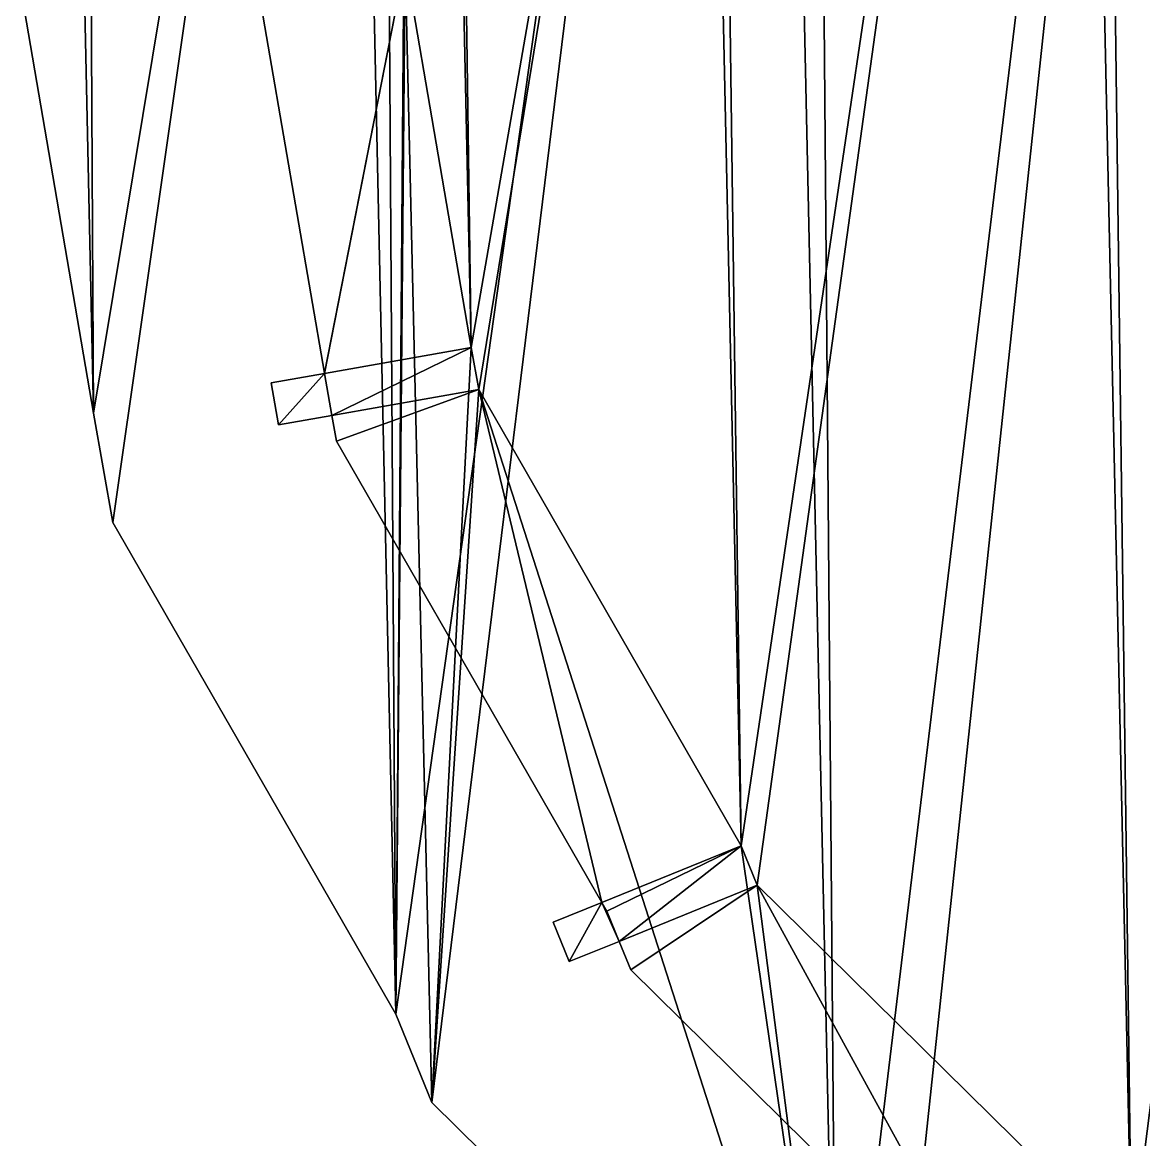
# Model space of a CAD drawing. Extents: x -282 to 16, y -6 to 46.
# Drawn here: x -14.036 to -11.403, y 1.774 to 4.397 of the extents above; entities that cross this region are included whole.
import ezdxf

# ---------------------------------------------------------------- set-up
doc = ezdxf.new("R2010")
doc.units = 0

msp = doc.modelspace()

# ---------------------------------------------------------------- linework, layer by layer
for points in [[(-12.1872, 8.4503, 11.1482), (-12.124, 0.9232, 11.1482), (-11.12, 9.2525, 11.1482)], [(-11.12, 9.2525, 11.1482), (-12.124, 0.9232, 11.1482), (-12.1872, 8.4503, 11.1482)], [(-11.12, 9.2525, 11.1482), (-12.124, 0.9232, 11.1482), (-12.0209, 0.7741, 11.1482)], [(-12.0209, 0.7741, 11.1482), (-12.124, 0.9232, 11.1482), (-11.12, 9.2525, 11.1482)], [(-11.12, 9.2525, 11.1482), (-12.0209, 0.7741, 11.1482), (-10.92, 0.0188, 11.1482)], [(-10.92, 0.0188, 11.1482), (-12.0209, 0.7741, 11.1482), (-11.12, 9.2525, 11.1482)], [(-10.5322, 8.5685, 10.9382), (-11.4318, 1.5046, 10.9382), (-11.5137, 7.8306, 10.9382)], [(-11.5137, 7.8306, -0.0618), (-11.4318, 1.5046, -0.0618), (-10.5322, 8.5685, -0.0618)], [(-10.5322, 8.5685, -0.0618), (-11.4318, 1.5046, -0.0618), (-11.5137, 7.8306, -0.0618)], [(-11.375, 1.4224, 10.9382), (-11.4318, 1.5046, 10.9382), (-10.5322, 8.5685, 10.9382)], [(-10.5322, 8.5685, -0.0618), (-11.4318, 1.5046, -0.0618), (-11.375, 1.4224, -0.0618)], [(-11.375, 1.4224, -0.0618), (-11.4318, 1.5046, -0.0618), (-10.5322, 8.5685, -0.0618)], [(-12.2837, 8.2968, 11.1482), (-12.124, 0.9232, 11.1482), (-12.1872, 8.4503, 11.1482)], [(-12.1872, 8.4503, 11.1482), (-12.124, 0.9232, 11.1482), (-12.2837, 8.2968, 11.1482)], [(-13.1926, 7.3192, 11.1482), (-13.1587, 2.0682, 11.1482), (-12.2837, 8.2968, 11.1482)], [(-12.2837, 8.2968, 11.1482), (-13.1587, 2.0682, 11.1482), (-13.1926, 7.3192, 11.1482)], [(-12.2837, 8.2968, 11.1482), (-13.1587, 2.0682, 11.1482), (-13.0744, 1.8606, 11.1482)], [(-13.0744, 1.8606, 11.1482), (-13.1587, 2.0682, 11.1482), (-12.2837, 8.2968, 11.1482)], [(-12.2837, 8.2968, 11.1482), (-13.0744, 1.8606, 11.1482), (-12.124, 0.9232, 11.1482)], [(-12.124, 0.9232, 11.1482), (-13.0744, 1.8606, 11.1482), (-12.2837, 8.2968, 11.1482)], [(-11.5137, 7.8306, 10.9382), (-11.4318, 1.5046, 10.9382), (-11.567, 7.746, 10.9382)], [(-11.567, 7.746, -0.0618), (-11.4318, 1.5046, -0.0618), (-11.5137, 7.8306, -0.0618)], [(-11.5137, 7.8306, -0.0618), (-11.4318, 1.5046, -0.0618), (-11.567, 7.746, -0.0618)], [(-11.567, 7.746, 10.9382), (-12.3479, 2.4637, 10.9382), (-12.4071, 6.8423, 10.9382)], [(-12.4071, 6.8423, -0.0618), (-12.3479, 2.4637, -0.0618), (-11.567, 7.746, -0.0618)], [(-11.567, 7.746, -0.0618), (-12.3479, 2.4637, -0.0618), (-12.4071, 6.8423, -0.0618)], [(-12.3103, 2.371, 10.9382), (-12.3479, 2.4637, 10.9382), (-11.567, 7.746, 10.9382)], [(-11.567, 7.746, -0.0618), (-12.3479, 2.4637, -0.0618), (-12.3103, 2.371, -0.0618)], [(-12.3103, 2.371, -0.0618), (-12.3479, 2.4637, -0.0618), (-11.567, 7.746, -0.0618)], [(-11.4318, 1.5046, 10.9382), (-12.3103, 2.371, 10.9382), (-11.567, 7.746, 10.9382)], [(-11.567, 7.746, -0.0618), (-12.3103, 2.371, -0.0618), (-11.4318, 1.5046, -0.0618)], [(-11.4318, 1.5046, -0.0618), (-12.3103, 2.371, -0.0618), (-11.567, 7.746, -0.0618)], [(-13.2678, 7.1082, 11.1482), (-13.1587, 2.0682, 11.1482), (-13.1926, 7.3192, 11.1482)], [(-13.1926, 7.3192, 11.1482), (-13.1587, 2.0682, 11.1482), (-13.2678, 7.1082, 11.1482)], [(-13.1926, 7.3192, 10.9482), (-13.2678, 7.1082, 10.9482), (-13.1587, 2.0682, 10.9482)], [(-13.1394, 4.6398, 10.9482), (-13.1926, 7.3192, 10.9482), (-13.1587, 2.0682, 10.9482)], [(-13.8818, 5.9253, 11.1482), (-13.8684, 3.4795, 11.1482), (-13.2678, 7.1082, 11.1482)], [(-13.2678, 7.1082, 11.1482), (-13.8684, 3.4795, 11.1482), (-13.8818, 5.9253, 11.1482)], [(-13.2678, 7.1082, 10.9482), (-13.8818, 5.9253, 10.9482), (-13.8684, 3.4795, 10.9482)], [(-13.2678, 7.1082, 11.1482), (-13.8684, 3.4795, 11.1482), (-13.8233, 3.2234, 11.1482)], [(-13.8233, 3.2234, 11.1482), (-13.8684, 3.4795, 11.1482), (-13.2678, 7.1082, 11.1482)], [(-13.8233, 3.2234, 10.9482), (-13.2678, 7.1082, 10.9482), (-13.8684, 3.4795, 10.9482)], [(-13.2678, 7.1082, 11.1482), (-13.8233, 3.2234, 11.1482), (-13.1587, 2.0682, 11.1482)], [(-13.1587, 2.0682, 11.1482), (-13.8233, 3.2234, 11.1482), (-13.2678, 7.1082, 11.1482)], [(-13.1587, 2.0682, 10.9482), (-13.2678, 7.1082, 10.9482), (-13.8233, 3.2234, 10.9482)], [(-12.4071, 6.8423, 10.9382), (-12.3479, 2.4637, 10.9382), (-12.4407, 6.7481, 10.9382)], [(-12.4407, 6.7481, -0.0618), (-12.3479, 2.4637, -0.0618), (-12.4071, 6.8423, -0.0618)], [(-12.4071, 6.8423, -0.0618), (-12.3479, 2.4637, -0.0618), (-12.4407, 6.7481, -0.0618)], [(-12.4407, 6.7481, 10.9382), (-12.9817, 3.6337, 10.9382), (-13.0102, 5.651, 10.9382)], [(-13.0102, 5.651, -0.0618), (-12.9817, 3.6337, -0.0618), (-12.4407, 6.7481, -0.0618)], [(-12.4407, 6.7481, -0.0618), (-12.9817, 3.6337, -0.0618), (-13.0102, 5.651, -0.0618)], [(-12.9644, 3.5352, 10.9382), (-12.9817, 3.6337, 10.9382), (-12.4407, 6.7481, 10.9382)], [(-12.4407, 6.7481, -0.0618), (-12.9817, 3.6337, -0.0618), (-12.9644, 3.5352, -0.0618)], [(-12.9644, 3.5352, -0.0618), (-12.9817, 3.6337, -0.0618), (-12.4407, 6.7481, -0.0618)], [(-12.3479, 2.4637, 10.9382), (-12.9644, 3.5352, 10.9382), (-12.4407, 6.7481, 10.9382)], [(-12.4407, 6.7481, -0.0618), (-12.9644, 3.5352, -0.0618), (-12.3479, 2.4637, -0.0618)], [(-12.3479, 2.4637, -0.0618), (-12.9644, 3.5352, -0.0618), (-12.4407, 6.7481, -0.0618)], [(-13.9158, 5.6674, 11.1482), (-13.8684, 3.4795, 11.1482), (-13.8818, 5.9253, 11.1482)], [(-13.8818, 5.9253, 11.1482), (-13.8684, 3.4795, 11.1482), (-13.9158, 5.6674, 11.1482)], [(-13.8818, 5.9253, 10.9482), (-13.9158, 5.6674, 10.9482), (-13.8684, 3.4795, 10.9482)], [(-13.9158, 5.6674, 11.1482), (-14.0356, 4.4535, 11.1482), (-13.8684, 3.4795, 11.1482)], [(-13.8684, 3.4795, 11.1482), (-14.0356, 4.4535, 11.1482), (-13.9158, 5.6674, 11.1482)], [(-13.8684, 3.4795, 10.9482), (-13.9158, 5.6674, 10.9482), (-14.0356, 4.4535, 10.9482)], [(-13.0102, 5.651, 10.9382), (-12.9817, 3.6337, 10.9382), (-13.0233, 5.5518, 10.9382)], [(-13.0233, 5.5518, -0.0618), (-12.9817, 3.6337, -0.0618), (-13.0102, 5.651, -0.0618)], [(-13.0102, 5.651, -0.0618), (-12.9817, 3.6337, -0.0618), (-13.0233, 5.5518, -0.0618)], [(-12.9817, 3.6337, 10.9382), (-13.1372, 4.5398, 10.9382), (-13.0233, 5.5518, 10.9382)], [(-13.0233, 5.5518, -0.0618), (-13.1372, 4.5398, -0.0618), (-12.9817, 3.6337, -0.0618)], [(-12.9817, 3.6337, -0.0618), (-13.1372, 4.5398, -0.0618), (-13.0233, 5.5518, -0.0618)], [(-13.1394, 4.6398, 10.9482), (-13.1587, 2.0682, 10.9482), (-13.1372, 4.5398, 10.9482)], [(-13.4866, 4.5062, -0.0618), (-13.1372, 4.5398, -0.0618), (-13.3266, 3.5737, -0.0618)], [(-13.3266, 3.5737, -0.0618), (-13.1372, 4.5398, -0.0618), (-13.4866, 4.5062, -0.0618)], [(-13.1372, 4.5398, 10.9382), (-13.4866, 4.5062, 10.9382), (-13.3266, 3.5737, 10.9382)], [(-13.3266, 3.5737, 10.9382), (-13.4866, 4.5062, 10.9382), (-13.1372, 4.5398, 10.9382)], [(-13.3266, 3.5737, -0.0618), (-13.1372, 4.5398, -0.0618), (-13.3264, 3.573, -0.0618)], [(-13.3264, 3.573, -0.0618), (-13.1372, 4.5398, -0.0618), (-13.3266, 3.5737, -0.0618)], [(-13.1372, 4.5398, 10.9382), (-13.3266, 3.5737, 10.9382), (-13.3264, 3.573, 10.9382)], [(-13.3264, 3.573, 10.9382), (-13.3266, 3.5737, 10.9382), (-13.1372, 4.5398, 10.9382)], [(-13.3264, 3.573, -0.0618), (-13.1372, 4.5398, -0.0618), (-12.9817, 3.6337, -0.0618)], [(-12.9817, 3.6337, -0.0618), (-13.1372, 4.5398, -0.0618), (-13.3264, 3.573, -0.0618)], [(-13.1372, 4.5398, 10.9382), (-13.3264, 3.573, 10.9382), (-12.9817, 3.6337, 10.9382)], [(-12.9817, 3.6337, 10.9382), (-13.3264, 3.573, 10.9382), (-13.1372, 4.5398, 10.9382)], [(-13.0744, 1.8606, 10.9482), (-13.1372, 4.5398, 10.9482), (-13.1587, 2.0682, 10.9482)], [(-13.1372, 4.5398, -0.0618), (-12.9817, 3.6337, 10.9382), (-12.9817, 3.6337, -0.0618)], [(-12.9817, 3.6337, 10.9382), (-13.1372, 4.5398, -0.0618), (-13.1372, 4.5398, 10.9382)], [(-13.1372, 4.5398, 10.9382), (-13.1372, 4.5398, -0.0618), (-12.9817, 3.6337, 10.9382)], [(-12.9817, 3.6337, -0.0618), (-12.9817, 3.6337, 10.9382), (-13.1372, 4.5398, -0.0618)], [(-12.9817, 3.6337, 10.9482), (-13.1372, 4.5398, 10.9482), (-13.0744, 1.8606, 10.9482)], [(-13.1372, 4.5398, 10.9382), (-13.1372, 4.5398, 10.9482), (-12.9817, 3.6337, 10.9382)], [(-12.9817, 3.6337, 10.9482), (-12.9817, 3.6337, 10.9382), (-13.1372, 4.5398, 10.9482)], [(-13.1372, 4.5398, 11.1482), (-12.9817, 3.6337, 11.1482), (-13.1372, 4.5398, 10.9482)], [(-12.9817, 3.6337, 10.9482), (-13.1372, 4.5398, 10.9482), (-12.9817, 3.6337, 11.1482)], [(-13.3266, 3.5737, 10.9382), (-13.4866, 4.5062, -0.0618), (-13.3266, 3.5737, -0.0618)], [(-13.4866, 4.5062, -0.0618), (-13.3266, 3.5737, 10.9382), (-13.4866, 4.5062, 10.9382)], [(-13.4866, 4.5062, 10.9382), (-13.3266, 3.5737, 10.9382), (-13.4866, 4.5062, -0.0618)], [(-13.3266, 3.5737, -0.0618), (-13.4866, 4.5062, -0.0618), (-13.3266, 3.5737, 10.9382)], [(-14.0356, 4.4535, 11.1482), (-13.8684, 3.4795, 11.1482), (-14.0356, 4.4535, 10.9482)], [(-13.8684, 3.4795, 10.9482), (-14.0356, 4.4535, 10.9482), (-13.8684, 3.4795, 11.1482)], [(-13.3264, 3.573, -0.0618), (-12.9817, 3.6337, 10.9382), (-12.9817, 3.6337, -0.0618)], [(-12.9817, 3.6337, 10.9382), (-13.3264, 3.573, -0.0618), (-13.3264, 3.573, 10.9382)], [(-13.3264, 3.573, 10.9382), (-13.3264, 3.573, -0.0618), (-12.9817, 3.6337, 10.9382)], [(-12.9817, 3.6337, -0.0618), (-12.9817, 3.6337, 10.9382), (-13.3264, 3.573, -0.0618)], [(-12.9817, 3.6337, -0.0618), (-13.3091, 3.4745, -0.0618), (-13.3264, 3.573, -0.0618)], [(-13.3264, 3.573, 10.9382), (-13.3091, 3.4745, 10.9382), (-12.9817, 3.6337, 10.9382)], [(-13.3264, 3.573, -0.0618), (-13.3091, 3.4745, -0.0618), (-12.9817, 3.6337, -0.0618)], [(-12.9817, 3.6337, 10.9382), (-13.3091, 3.4745, 10.9382), (-13.3264, 3.573, 10.9382)], [(-13.3091, 3.4745, -0.0618), (-12.9817, 3.6337, -0.0618), (-12.9644, 3.5352, -0.0618)], [(-12.9817, 3.6337, 10.9382), (-13.3091, 3.4745, 10.9382), (-12.9644, 3.5352, 10.9382)], [(-12.9644, 3.5352, -0.0618), (-12.9817, 3.6337, -0.0618), (-13.3091, 3.4745, -0.0618)], [(-12.9644, 3.5352, 10.9382), (-13.3091, 3.4745, 10.9382), (-12.9817, 3.6337, 10.9382)], [(-12.9644, 3.5352, 10.9482), (-12.9817, 3.6337, 10.9482), (-13.0744, 1.8606, 10.9482)], [(-12.9817, 3.6337, 10.9382), (-12.9817, 3.6337, 10.9482), (-12.9644, 3.5352, 10.9382)], [(-12.9644, 3.5352, 10.9482), (-12.9644, 3.5352, 10.9382), (-12.9817, 3.6337, 10.9482)], [(-12.9817, 3.6337, 11.1482), (-12.9644, 3.5352, 11.1482), (-12.9817, 3.6337, 10.9482)], [(-12.9644, 3.5352, 10.9482), (-12.9817, 3.6337, 10.9482), (-12.9644, 3.5352, 11.1482)], [(-12.9817, 3.6337, -0.0618), (-12.9644, 3.5352, 10.9382), (-12.9644, 3.5352, -0.0618)], [(-12.9644, 3.5352, 10.9382), (-12.9817, 3.6337, -0.0618), (-12.9817, 3.6337, 10.9382)], [(-12.9817, 3.6337, 10.9382), (-12.9817, 3.6337, -0.0618), (-12.9644, 3.5352, 10.9382)], [(-12.9644, 3.5352, -0.0618), (-12.9644, 3.5352, 10.9382), (-12.9817, 3.6337, -0.0618)], [(-13.3264, 3.573, -0.0618), (-13.4342, 3.4524, -0.0618), (-13.4516, 3.5509, -0.0618)], [(-13.4516, 3.5509, 10.9382), (-13.3264, 3.573, -0.0618), (-13.4516, 3.5509, -0.0618)], [(-13.3264, 3.573, -0.0618), (-13.4516, 3.5509, 10.9382), (-13.3264, 3.573, 10.9382)], [(-13.4342, 3.4524, 10.9382), (-13.3264, 3.573, 10.9382), (-13.4516, 3.5509, 10.9382)], [(-13.4516, 3.5509, -0.0618), (-13.4342, 3.4524, -0.0618), (-13.3264, 3.573, -0.0618)], [(-13.3264, 3.573, 10.9382), (-13.4516, 3.5509, 10.9382), (-13.3264, 3.573, -0.0618)], [(-13.4516, 3.5509, -0.0618), (-13.3264, 3.573, -0.0618), (-13.4516, 3.5509, 10.9382)], [(-13.4516, 3.5509, 10.9382), (-13.3264, 3.573, 10.9382), (-13.4342, 3.4524, 10.9382)], [(-13.4342, 3.4524, -0.0618), (-13.3264, 3.573, -0.0618), (-13.3091, 3.4745, -0.0618)], [(-13.3264, 3.573, 10.9382), (-13.4342, 3.4524, 10.9382), (-13.3091, 3.4745, 10.9382)], [(-13.3091, 3.4745, -0.0618), (-13.3264, 3.573, -0.0618), (-13.4342, 3.4524, -0.0618)], [(-13.3091, 3.4745, 10.9382), (-13.4342, 3.4524, 10.9382), (-13.3264, 3.573, 10.9382)], [(-13.3264, 3.573, 10.9382), (-13.3266, 3.5737, -0.0618), (-13.3264, 3.573, -0.0618)], [(-13.3266, 3.5737, -0.0618), (-13.3264, 3.573, 10.9382), (-13.3266, 3.5737, 10.9382)], [(-13.3266, 3.5737, 10.9382), (-13.3264, 3.573, 10.9382), (-13.3266, 3.5737, -0.0618)], [(-13.3264, 3.573, -0.0618), (-13.3266, 3.5737, -0.0618), (-13.3264, 3.573, 10.9382)], [(-13.4516, 3.5509, 10.9382), (-13.4342, 3.4524, -0.0618), (-13.4342, 3.4524, 10.9382)], [(-13.4342, 3.4524, -0.0618), (-13.4516, 3.5509, 10.9382), (-13.4516, 3.5509, -0.0618)], [(-13.4516, 3.5509, -0.0618), (-13.4516, 3.5509, 10.9382), (-13.4342, 3.4524, -0.0618)], [(-13.4342, 3.4524, 10.9382), (-13.4342, 3.4524, -0.0618), (-13.4516, 3.5509, 10.9382)], [(-13.2984, 3.4139, 10.9382), (-12.9644, 3.5352, 10.9382), (-13.3091, 3.4745, 10.9382)], [(-13.3091, 3.4745, 10.9382), (-12.9644, 3.5352, 10.9382), (-13.2984, 3.4139, 10.9382)], [(-12.9644, 3.5352, 10.9382), (-13.3091, 3.4745, -0.0618), (-12.9644, 3.5352, -0.0618)], [(-13.3091, 3.4745, -0.0618), (-12.9644, 3.5352, 10.9382), (-13.3091, 3.4745, 10.9382)], [(-13.3091, 3.4745, 10.9382), (-12.9644, 3.5352, 10.9382), (-13.3091, 3.4745, -0.0618)], [(-12.9644, 3.5352, -0.0618), (-13.3091, 3.4745, -0.0618), (-12.9644, 3.5352, 10.9382)], [(-12.9644, 3.5352, -0.0618), (-13.2984, 3.4139, -0.0618), (-13.3091, 3.4745, -0.0618)], [(-13.3091, 3.4745, -0.0618), (-13.2984, 3.4139, -0.0618), (-12.9644, 3.5352, -0.0618)], [(-12.9644, 3.5352, 10.9382), (-13.2984, 3.4139, 10.9382), (-12.6752, 2.3308, 10.9382)], [(-12.6752, 2.3308, 10.9382), (-13.2984, 3.4139, 10.9382), (-12.9644, 3.5352, 10.9382)], [(-13.2984, 3.4139, -0.0618), (-12.9644, 3.5352, -0.0618), (-12.6752, 2.3308, -0.0618)], [(-12.6752, 2.3308, -0.0618), (-12.9644, 3.5352, -0.0618), (-13.2984, 3.4139, -0.0618)], [(-12.124, 0.9232, 10.9482), (-12.9644, 3.5352, 10.9482), (-13.0744, 1.8606, 10.9482)], [(-12.9644, 3.5352, 10.9382), (-12.6752, 2.3308, 10.9382), (-12.3479, 2.4637, 10.9382)], [(-12.3479, 2.4637, 10.9382), (-12.6752, 2.3308, 10.9382), (-12.9644, 3.5352, 10.9382)], [(-12.9644, 3.5352, -0.0618), (-12.3479, 2.4637, 10.9382), (-12.3479, 2.4637, -0.0618)], [(-12.3479, 2.4637, 10.9382), (-12.9644, 3.5352, -0.0618), (-12.9644, 3.5352, 10.9382)], [(-12.9644, 3.5352, 10.9382), (-12.9644, 3.5352, -0.0618), (-12.3479, 2.4637, 10.9382)], [(-12.3479, 2.4637, -0.0618), (-12.3479, 2.4637, 10.9382), (-12.9644, 3.5352, -0.0618)], [(-12.6752, 2.3308, -0.0618), (-12.9644, 3.5352, -0.0618), (-12.3479, 2.4637, -0.0618)], [(-12.3479, 2.4637, -0.0618), (-12.9644, 3.5352, -0.0618), (-12.6752, 2.3308, -0.0618)], [(-12.3479, 2.4637, 10.9482), (-12.9644, 3.5352, 10.9482), (-12.124, 0.9232, 10.9482)], [(-12.9644, 3.5352, 10.9382), (-12.9644, 3.5352, 10.9482), (-12.3479, 2.4637, 10.9382)], [(-12.3479, 2.4637, 10.9482), (-12.3479, 2.4637, 10.9382), (-12.9644, 3.5352, 10.9482)], [(-12.9644, 3.5352, 11.1482), (-12.3479, 2.4637, 11.1482), (-12.9644, 3.5352, 10.9482)], [(-12.3479, 2.4637, 10.9482), (-12.9644, 3.5352, 10.9482), (-12.3479, 2.4637, 11.1482)], [(-13.8684, 3.4795, 11.1482), (-13.8233, 3.2234, 11.1482), (-13.8684, 3.4795, 10.9482)], [(-13.8233, 3.2234, 10.9482), (-13.8684, 3.4795, 10.9482), (-13.8233, 3.2234, 11.1482)], [(-13.3091, 3.4745, -0.0618), (-13.4342, 3.4524, 10.9382), (-13.4342, 3.4524, -0.0618)], [(-13.4342, 3.4524, 10.9382), (-13.3091, 3.4745, -0.0618), (-13.3091, 3.4745, 10.9382)], [(-13.3091, 3.4745, 10.9382), (-13.3091, 3.4745, -0.0618), (-13.4342, 3.4524, 10.9382)], [(-13.4342, 3.4524, -0.0618), (-13.4342, 3.4524, 10.9382), (-13.3091, 3.4745, -0.0618)], [(-13.3091, 3.4745, 10.9382), (-13.2984, 3.4139, -0.0618), (-13.2984, 3.4139, 10.9382)], [(-13.2984, 3.4139, -0.0618), (-13.3091, 3.4745, 10.9382), (-13.3091, 3.4745, -0.0618)], [(-13.3091, 3.4745, -0.0618), (-13.3091, 3.4745, 10.9382), (-13.2984, 3.4139, -0.0618)], [(-13.2984, 3.4139, 10.9382), (-13.2984, 3.4139, -0.0618), (-13.3091, 3.4745, 10.9382)], [(-13.2984, 3.4139, 10.9382), (-12.6752, 2.3308, -0.0618), (-12.6752, 2.3308, 10.9382)], [(-12.6752, 2.3308, -0.0618), (-13.2984, 3.4139, 10.9382), (-13.2984, 3.4139, -0.0618)], [(-13.2984, 3.4139, -0.0618), (-13.2984, 3.4139, 10.9382), (-12.6752, 2.3308, -0.0618)], [(-12.6752, 2.3308, 10.9382), (-12.6752, 2.3308, -0.0618), (-13.2984, 3.4139, 10.9382)], [(-13.8233, 3.2234, 11.1482), (-13.1587, 2.0682, 11.1482), (-13.8233, 3.2234, 10.9482)], [(-13.1587, 2.0682, 10.9482), (-13.8233, 3.2234, 10.9482), (-13.1587, 2.0682, 11.1482)], [(-12.6752, 2.3308, -0.0618), (-12.3479, 2.4637, 10.9382), (-12.3479, 2.4637, -0.0618)], [(-12.3479, 2.4637, 10.9382), (-12.6752, 2.3308, -0.0618), (-12.6752, 2.3308, 10.9382)], [(-12.6752, 2.3308, 10.9382), (-12.6752, 2.3308, -0.0618), (-12.3479, 2.4637, 10.9382)], [(-12.3479, 2.4637, -0.0618), (-12.3479, 2.4637, 10.9382), (-12.6752, 2.3308, -0.0618)], [(-12.3479, 2.4637, -0.0618), (-12.6632, 2.3099, -0.0618), (-12.6752, 2.3308, -0.0618)], [(-12.6752, 2.3308, 10.9382), (-12.6346, 2.2394, 10.9382), (-12.3479, 2.4637, 10.9382)], [(-12.6752, 2.3308, -0.0618), (-12.6632, 2.3099, -0.0618), (-12.3479, 2.4637, -0.0618)], [(-12.3479, 2.4637, 10.9382), (-12.6346, 2.2394, 10.9382), (-12.6752, 2.3308, 10.9382)], [(-12.6632, 2.3099, -0.0618), (-12.3479, 2.4637, -0.0618), (-12.6346, 2.2394, -0.0618)], [(-12.6346, 2.2394, -0.0618), (-12.3479, 2.4637, -0.0618), (-12.6632, 2.3099, -0.0618)], [(-12.6346, 2.2394, -0.0618), (-12.3479, 2.4637, -0.0618), (-12.3103, 2.371, -0.0618)], [(-12.3479, 2.4637, 10.9382), (-12.6346, 2.2394, 10.9382), (-12.3103, 2.371, 10.9382)], [(-12.3103, 2.371, -0.0618), (-12.3479, 2.4637, -0.0618), (-12.6346, 2.2394, -0.0618)], [(-12.3103, 2.371, 10.9382), (-12.6346, 2.2394, 10.9382), (-12.3479, 2.4637, 10.9382)], [(-12.3103, 2.371, 10.9482), (-12.3479, 2.4637, 10.9482), (-12.124, 0.9232, 10.9482)], [(-12.3479, 2.4637, 10.9382), (-12.3479, 2.4637, 10.9482), (-12.3103, 2.371, 10.9382)], [(-12.3103, 2.371, 10.9482), (-12.3103, 2.371, 10.9382), (-12.3479, 2.4637, 10.9482)], [(-12.3479, 2.4637, 11.1482), (-12.3103, 2.371, 11.1482), (-12.3479, 2.4637, 10.9482)], [(-12.3103, 2.371, 10.9482), (-12.3479, 2.4637, 10.9482), (-12.3103, 2.371, 11.1482)], [(-12.3479, 2.4637, -0.0618), (-12.3103, 2.371, 10.9382), (-12.3103, 2.371, -0.0618)], [(-12.3103, 2.371, 10.9382), (-12.3479, 2.4637, -0.0618), (-12.3479, 2.4637, 10.9382)], [(-12.3479, 2.4637, 10.9382), (-12.3479, 2.4637, -0.0618), (-12.3103, 2.371, 10.9382)], [(-12.3103, 2.371, -0.0618), (-12.3103, 2.371, 10.9382), (-12.3479, 2.4637, -0.0618)], [(-12.3103, 2.371, -0.0618), (-12.6074, 2.1725, -0.0618), (-12.6346, 2.2394, -0.0618)], [(-12.6346, 2.2394, -0.0618), (-12.6074, 2.1725, -0.0618), (-12.3103, 2.371, -0.0618)], [(-12.6074, 2.1725, 10.9382), (-12.3103, 2.371, 10.9382), (-12.6346, 2.2394, 10.9382)], [(-12.6346, 2.2394, 10.9382), (-12.3103, 2.371, 10.9382), (-12.6074, 2.1725, 10.9382)], [(-12.3103, 2.371, -0.0618), (-12.6346, 2.2394, 10.9382), (-12.6346, 2.2394, -0.0618)], [(-12.6346, 2.2394, 10.9382), (-12.3103, 2.371, -0.0618), (-12.3103, 2.371, 10.9382)], [(-12.3103, 2.371, 10.9382), (-12.3103, 2.371, -0.0618), (-12.6346, 2.2394, 10.9382)], [(-12.6346, 2.2394, -0.0618), (-12.6346, 2.2394, 10.9382), (-12.3103, 2.371, -0.0618)], [(-12.6074, 2.1725, -0.0618), (-12.3103, 2.371, -0.0618), (-11.7249, 1.302, -0.0618)], [(-11.7249, 1.302, -0.0618), (-12.3103, 2.371, -0.0618), (-12.6074, 2.1725, -0.0618)], [(-12.3103, 2.371, 10.9382), (-12.6074, 2.1725, 10.9382), (-11.7249, 1.302, 10.9382)], [(-11.7249, 1.302, 10.9382), (-12.6074, 2.1725, 10.9382), (-12.3103, 2.371, 10.9382)], [(-11.7249, 1.302, -0.0618), (-12.3103, 2.371, -0.0618), (-11.4318, 1.5046, -0.0618)], [(-11.4318, 1.5046, -0.0618), (-12.3103, 2.371, -0.0618), (-11.7249, 1.302, -0.0618)], [(-12.3103, 2.371, 10.9382), (-11.7249, 1.302, 10.9382), (-11.4318, 1.5046, 10.9382)], [(-11.4318, 1.5046, 10.9382), (-11.7249, 1.302, 10.9382), (-12.3103, 2.371, 10.9382)], [(-12.3103, 2.371, 10.9382), (-11.4318, 1.5046, -0.0618), (-12.3103, 2.371, -0.0618)], [(-11.4318, 1.5046, -0.0618), (-12.3103, 2.371, 10.9382), (-11.4318, 1.5046, 10.9382)], [(-11.4318, 1.5046, 10.9382), (-12.3103, 2.371, 10.9382), (-11.4318, 1.5046, -0.0618)], [(-12.3103, 2.371, -0.0618), (-11.4318, 1.5046, -0.0618), (-12.3103, 2.371, 10.9382)], [(-11.4318, 1.5046, 10.9482), (-12.3103, 2.371, 10.9482), (-12.124, 0.9232, 10.9482)], [(-11.4318, 1.5046, 10.9482), (-11.4318, 1.5046, 10.9382), (-12.3103, 2.371, 10.9482)], [(-12.3103, 2.371, 10.9382), (-12.3103, 2.371, 10.9482), (-11.4318, 1.5046, 10.9382)], [(-11.4318, 1.5046, 11.1482), (-11.4318, 1.5046, 10.9482), (-12.3103, 2.371, 11.1482)], [(-12.3103, 2.371, 10.9482), (-12.3103, 2.371, 11.1482), (-11.4318, 1.5046, 10.9482)], [(-12.6752, 2.3308, -0.0618), (-12.7521, 2.1917, -0.0618), (-12.7897, 2.2844, -0.0618)], [(-12.7897, 2.2844, 10.9382), (-12.6752, 2.3308, -0.0618), (-12.7897, 2.2844, -0.0618)], [(-12.6752, 2.3308, -0.0618), (-12.7897, 2.2844, 10.9382), (-12.6752, 2.3308, 10.9382)], [(-12.7521, 2.1917, 10.9382), (-12.6752, 2.3308, 10.9382), (-12.7897, 2.2844, 10.9382)], [(-12.7897, 2.2844, -0.0618), (-12.7521, 2.1917, -0.0618), (-12.6752, 2.3308, -0.0618)], [(-12.6752, 2.3308, 10.9382), (-12.7897, 2.2844, 10.9382), (-12.6752, 2.3308, -0.0618)], [(-12.7897, 2.2844, -0.0618), (-12.6752, 2.3308, -0.0618), (-12.7897, 2.2844, 10.9382)], [(-12.7897, 2.2844, 10.9382), (-12.6752, 2.3308, 10.9382), (-12.7521, 2.1917, 10.9382)], [(-12.7521, 2.1917, -0.0618), (-12.6752, 2.3308, -0.0618), (-12.6346, 2.2394, -0.0618)], [(-12.6752, 2.3308, 10.9382), (-12.7521, 2.1917, 10.9382), (-12.6346, 2.2394, 10.9382)], [(-12.6346, 2.2394, -0.0618), (-12.6752, 2.3308, -0.0618), (-12.7521, 2.1917, -0.0618)], [(-12.6346, 2.2394, 10.9382), (-12.7521, 2.1917, 10.9382), (-12.6752, 2.3308, 10.9382)], [(-12.6346, 2.2394, -0.0618), (-12.6752, 2.3308, -0.0618), (-12.6632, 2.3099, -0.0618)], [(-12.6632, 2.3099, -0.0618), (-12.6752, 2.3308, -0.0618), (-12.6346, 2.2394, -0.0618)], [(-12.7897, 2.2844, 10.9382), (-12.7521, 2.1917, -0.0618), (-12.7521, 2.1917, 10.9382)], [(-12.7521, 2.1917, -0.0618), (-12.7897, 2.2844, 10.9382), (-12.7897, 2.2844, -0.0618)], [(-12.7897, 2.2844, -0.0618), (-12.7897, 2.2844, 10.9382), (-12.7521, 2.1917, -0.0618)], [(-12.7521, 2.1917, 10.9382), (-12.7521, 2.1917, -0.0618), (-12.7897, 2.2844, 10.9382)], [(-12.6346, 2.2394, 10.9382), (-12.7521, 2.1917, -0.0618), (-12.6346, 2.2394, -0.0618)], [(-12.7521, 2.1917, -0.0618), (-12.6346, 2.2394, 10.9382), (-12.7521, 2.1917, 10.9382)], [(-12.7521, 2.1917, 10.9382), (-12.6346, 2.2394, 10.9382), (-12.7521, 2.1917, -0.0618)], [(-12.6346, 2.2394, -0.0618), (-12.7521, 2.1917, -0.0618), (-12.6346, 2.2394, 10.9382)], [(-12.6346, 2.2394, 10.9382), (-12.6074, 2.1725, -0.0618), (-12.6074, 2.1725, 10.9382)], [(-12.6074, 2.1725, -0.0618), (-12.6346, 2.2394, 10.9382), (-12.6346, 2.2394, -0.0618)], [(-12.6346, 2.2394, -0.0618), (-12.6346, 2.2394, 10.9382), (-12.6074, 2.1725, -0.0618)], [(-12.6074, 2.1725, 10.9382), (-12.6074, 2.1725, -0.0618), (-12.6346, 2.2394, 10.9382)], [(-11.7249, 1.302, -0.0618), (-12.6074, 2.1725, 10.9382), (-12.6074, 2.1725, -0.0618)], [(-12.6074, 2.1725, 10.9382), (-11.7249, 1.302, -0.0618), (-11.7249, 1.302, 10.9382)], [(-11.7249, 1.302, 10.9382), (-11.7249, 1.302, -0.0618), (-12.6074, 2.1725, 10.9382)], [(-12.6074, 2.1725, -0.0618), (-12.6074, 2.1725, 10.9382), (-11.7249, 1.302, -0.0618)], [(-13.1587, 2.0682, 11.1482), (-13.0744, 1.8606, 11.1482), (-13.1587, 2.0682, 10.9482)], [(-13.0744, 1.8606, 10.9482), (-13.1587, 2.0682, 10.9482), (-13.0744, 1.8606, 11.1482)], [(-12.124, 0.9232, 11.1482), (-12.124, 0.9232, 10.9482), (-13.0744, 1.8606, 11.1482)], [(-13.0744, 1.8606, 10.9482), (-13.0744, 1.8606, 11.1482), (-12.124, 0.9232, 10.9482)]]:
    msp.add_3dface(points)

doc.saveas('drawing.dxf')
